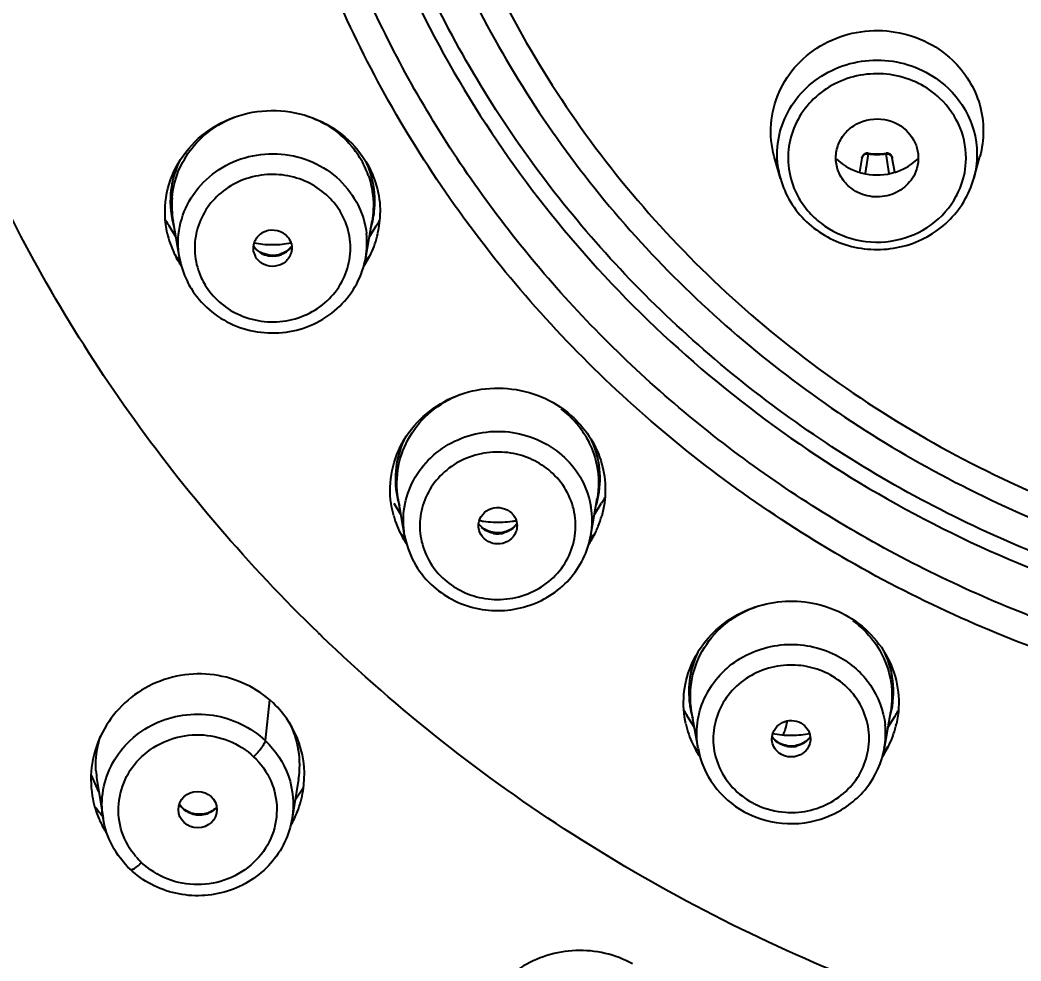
# Model space of a CAD drawing. Header units: millimetres. Extents: x 15137 to 17513, y -10160 to -6800.
# Drawn here: x 16506.32 to 16524.51, y -8288.96 to -8271.87 of the extents above; entities that cross this region are included whole.
import ezdxf

# ---------------------------------------------------------------- set-up
doc = ezdxf.new("R2010")
doc.units = ezdxf.units.MM
doc.styles.add('ARIAL', font='arial.ttf')
doc.dimstyles.get("Standard").update_dxf_attribs({"dimtxt": 15, "dimasz": 15, "dimexe": 0.18, "dimexo": 0.0625, "dimgap": 4, "dimtad": 0, "dimdec": 1, "dimdsep": 46, "dimtxsty": 'ARIAL', "dimcen": 0, "dimclrd": 5, "dimclre": 5, "dimclrt": 5, "dimadec": 0, "dimazin": 0, "dimtfac": 1, "dimtdec": 1, "dimtofl": 0, "dimtmove": 0, "dimatfit": 3, "dimfxl": 1, "dimtolj": 1, "dimtzin": 0, "dimarcsym": 0})

# ---------------------------------------------------------------- blocks, each defined once
blk = doc.blocks.new('*D72')
at = {"color": 5, "lineweight": -2, "transparency": 16777216}
for p, q in [((16473.239, -8277.12), (16473.239, -8173.164)), ((16593.175, -8277.612), (16593.175, -8173.164)), ((16488.239, -8173.344), (16504.502, -8173.344)), ((16578.175, -8173.344), (16561.912, -8173.344))]:
    blk.add_line(p, q, dxfattribs=at)
at = {"color": 5, "transparency": 16777216}
for points in [[(16488.239, -8170.844), (16488.239, -8175.844), (16473.239, -8173.344)], [(16578.175, -8170.844), (16578.175, -8175.844), (16593.175, -8173.344)]]:
    blk.add_solid(points, dxfattribs=at)
at = {"layer": 'Defpoints', "color": 0, "transparency": 16777216}
for p in [(16593.175, -8173.344), (16473.239, -8277.182), (16593.175, -8277.675)]:
    blk.add_point(p, dxfattribs=at)
at = {"color": 5, "transparency": 16777216, "insert": (16533.207, -8173.344), "char_height": 15, "attachment_point": 5, "style": 'ARIAL'}
blk.add_mtext('\\A1;%%C120', dxfattribs=at)

msp = doc.modelspace()

# ---------------------------------------------------------------- linework, layer by layer
at = {"linetype": 'Continuous'}
for p, q in [((16521.73, -8274.296), (16521.674, -8274.651)), ((16521.73, -8274.289), (16521.731, -8274.287)), ((16521.73, -8274.296), (16521.73, -8274.289)), ((16522.113, -8274.656), (16522.056, -8274.296)), ((16522.063, -8274.341), (16522.056, -8274.296)), ((16520.137, -8274.747), (16520.025, -8274.346)), ((16521.617, -8274.373), (16521.572, -8274.631)), ((16522.214, -8274.63), (16522.169, -8274.373)), ((16523.649, -8274.747), (16523.761, -8274.346)), ((16521.674, -8274.651), (16521.673, -8274.657)), ((16521.674, -8274.651), (16521.673, -8274.657)), ((16521.695, -8274.519), (16521.674, -8274.651)), ((16512.733, -8275.373), (16512.715, -8275.514)), ((16509.024, -8275.605), (16509.008, -8275.581)), ((16509.213, -8276.179), (16509.098, -8275.514)), ((16512.6, -8276.179), (16512.715, -8275.514)), ((16509.148, -8275.802), (16509.024, -8275.606)), ((16512.665, -8275.802), (16512.789, -8275.606)), ((16509.226, -8276.304), (16509.213, -8276.283)), ((16513.24, -8280.845), (16513.116, -8280.648)), ((16513.306, -8281.222), (16513.19, -8280.557)), ((16516.692, -8281.222), (16516.807, -8280.557)), ((16516.757, -8280.845), (16516.881, -8280.648)), ((16510.849, -8284.213), (16510.774, -8284.954)), ((16518.639, -8285.091), (16518.523, -8284.426)), ((16522.025, -8285.091), (16522.14, -8284.426)), ((16518.573, -8284.714), (16518.449, -8284.517)), ((16522.09, -8284.714), (16522.214, -8284.517)), ((16507.749, -8285.882), (16507.607, -8285.567)), ((16507.714, -8285.662), (16507.825, -8286.364)), ((16511.375, -8285.656), (16511.263, -8286.363)), ((16511.316, -8286.028), (16511.464, -8285.81))]:
    msp.add_line(p, q, dxfattribs=at)
for points in [[(16521.73, -8274.287), (16521.72, -8274.286), (16521.702, -8274.287), (16521.686, -8274.291), (16521.67, -8274.298), (16521.656, -8274.307), (16521.644, -8274.317), (16521.634, -8274.329), (16521.627, -8274.342), (16521.622, -8274.353), (16521.619, -8274.363), (16521.617, -8274.372)], [(16522.169, -8274.373), (16522.168, -8274.368), (16522.166, -8274.36), (16522.163, -8274.351), (16522.158, -8274.34), (16522.152, -8274.329), (16522.144, -8274.319), (16522.135, -8274.31), (16522.124, -8274.302), (16522.111, -8274.295), (16522.098, -8274.29), (16522.084, -8274.287), (16522.069, -8274.286), (16522.056, -8274.287)]]:
    msp.add_lwpolyline(points, dxfattribs=at)
for centre, radius, start, end in [((16511.026, -8275.264), 1.72, 31.4311, 37.6426), ((16521.893, -8273.098), 1.199, 262.2055, 270.874), ((16521.893, -8273.124), 1.184, 262.0954, 263.8111), ((16521.893, -8273.12), 1.188, 263.8141, 270.6292), ((16521.893, -8273.12), 1.187, 270.6335, 277.8995), ((16521.893, -8273.099), 1.199, 270.8789, 276.1439), ((16521.893, -8273.103), 1.195, 276.1451, 277.7938), ((16511.048, -8275.251), 1.694, 19.4998, 31.4149), ((16511.068, -8275.166), 1.7, 15.4578, 25.4), ((16521.71, -8274.31), 1.633, 189.52, 195.5367), ((16521.886, -8273.605), 1.074, 246.1999, 252.9727), ((16521.892, -8273.587), 1.093, 252.9676, 258.9518), ((16521.897, -8273.597), 1.082, 287.0735, 290.6014), ((16521.899, -8273.603), 1.076, 290.597, 296.99), ((16510.721, -8275.234), 1.647, 175.1732, 189.803), ((16521.782, -8274.347), 1.511, 208.301, 214.3849), ((16521.818, -8274.321), 1.555, 214.3997, 226.5983), ((16511.086, -8275.154), 1.68, 342.9611, 355.0838), ((16511.106, -8275.357), 1.756, 347.2087, 359.7388), ((16510.735, -8274.526), 2.023, 208.4044, 210.9566), ((16510.73, -8274.529), 2.018, 210.9575, 211.4089), ((16511.066, -8274.518), 2.037, 327.7525, 328.985), ((16511.069, -8274.52), 2.034, 328.9848, 331.5609), ((16521.838, -8274.3), 1.584, 226.6246, 232.5478), ((16510.72, -8275.353), 1.77, 192.536, 198.7771), ((16511.08, -8275.917), 1.542, 350.1965, 6.3945), ((16511.068, -8275.149), 1.699, 342.4011, 342.9816), ((16511.084, -8275.352), 1.779, 340.9706, 347.1943), ((16510.752, -8275.343), 1.803, 198.7735, 205.0062), ((16510.906, -8274.17), 1.776, 259.1833, 264.2972), ((16510.906, -8274.155), 1.79, 264.3256, 275.5448), ((16510.908, -8274.168), 1.777, 275.5427, 280.776), ((16511.063, -8275.343), 1.802, 328.6817, 340.9287), ((16510.755, -8275.341), 1.807, 205.002, 211.3995), ((16510.808, -8274.792), 2.145, 218.4066, 222.3493), ((16510.879, -8276.007), 0.323, 195.8623, 211.3453), ((16510.901, -8275.729), 0.424, 238.3687, 242.0962), ((16510.902, -8275.727), 0.426, 242.0944, 245.8188), ((16510.907, -8275.677), 0.462, 275.8661, 289.2262), ((16511.022, -8274.808), 2.122, 319.8358, 321.8001), ((16510.761, -8275.337), 1.814, 212.2158, 213.492), ((16510.907, -8275.669), 0.47, 262.5808, 275.7807), ((16511.03, -8275.324), 1.84, 326.5165, 327.7424), ((16511.036, -8275.327), 1.833, 327.7426, 328.6903), ((16511.019, -8274.805), 2.127, 317.5293, 319.8357), ((16510.796, -8275.997), 1.308, 204.9076, 211.4024), ((16515.062, -8280.356), 1.795, 46.626, 52.6613), ((16515.084, -8280.332), 1.762, 35.0109, 46.6176), ((16515.121, -8280.305), 1.716, 31.0256, 34.9693), ((16515.164, -8280.207), 1.695, 11.0376, 24.5971), ((16515.18, -8280.2), 1.679, 351.8662, 10.9143), ((16515.186, -8280.199), 1.673, 343.3387, 351.7848), ((16514.818, -8280.197), 1.679, 190.9989, 196.9972), ((16515.152, -8279.558), 2.044, 327.7995, 328.9508), ((16515.154, -8279.56), 2.041, 328.9505, 331.491), ((16515.166, -8280.96), 1.548, 350.2431, 9.4989), ((16514.824, -8280.393), 1.782, 195.5998, 201.9198), ((16514.956, -8280.788), 0.38, 216.6182, 226.6469), ((16514.996, -8279.218), 1.769, 259.2003, 261.6681), ((16514.998, -8279.205), 1.783, 261.6768, 267.2841), ((16514.999, -8279.193), 1.794, 267.2806, 272.8913), ((16515, -8279.208), 1.78, 272.8879, 278.4849), ((16515.001, -8279.221), 1.767, 278.4944, 280.8203), ((16515.17, -8280.392), 1.785, 338.0408, 344.2715), ((16514.834, -8280.389), 1.793, 201.9212, 208.1719), ((16514.894, -8279.841), 2.136, 218.3093, 220.5513), ((16514.999, -8280.754), 0.443, 260.1217, 268.294), ((16514.999, -8280.756), 0.441, 268.3266, 284.603), ((16515.109, -8279.845), 2.129, 319.5679, 321.6834), ((16515.159, -8280.387), 1.798, 331.3929, 338.0396), ((16514.855, -8280.377), 1.817, 208.1816, 212.3374), ((16514.898, -8279.839), 2.14, 220.551, 222.3464), ((16514.877, -8280.364), 1.843, 212.3305, 213.6764), ((16515.125, -8280.368), 1.837, 326.4208, 327.7219), ((16515.141, -8280.378), 1.818, 327.7179, 331.3864), ((16515.102, -8279.839), 2.138, 317.5909, 318.9636), ((16515.104, -8279.842), 2.135, 318.9638, 319.5686), ((16514.934, -8281.009), 1.363, 220.2804, 226.5994), ((16520.388, -8284.233), 1.805, 46.2497, 53.8708), ((16532, -8262.082), 29.12, 225.9103, 226.0742), ((16520.153, -8284.065), 1.681, 187.6877, 196.597), ((16520.171, -8283.431), 2.035, 208.4992, 211.0436), ((16520.182, -8283.424), 2.049, 211.0421, 212.2578), ((16520.48, -8283.424), 2.051, 327.802, 328.8955), ((16520.485, -8283.427), 2.045, 328.8948, 331.5552), ((16520.154, -8284.264), 1.779, 192.6143, 198.8391), ((16519.368, -8284.468), 0.904, 341.1644, 351.7381), ((16520.503, -8284.828), 1.544, 350.2081, 6.0973), ((16520.521, -8284.266), 1.767, 341.2611, 347.5192), ((16520.163, -8284.26), 1.789, 198.8393, 205.0098), ((16520.33, -8283.084), 1.773, 259.1648, 264.4923), ((16520.332, -8283.068), 1.789, 264.4906, 270.2063), ((16519.357, -8284.464), 0.915, 335.0827, 341.1567), ((16520.332, -8283.075), 1.782, 270.2038, 275.8544), ((16520.332, -8283.079), 1.778, 275.8642, 280.8407), ((16520.483, -8284.253), 1.807, 328.826, 341.235), ((16520.186, -8284.249), 1.814, 205.0305, 212.2594), ((16520.215, -8283.72), 2.121, 218.2837, 222.4672), ((16520.442, -8283.714), 2.13, 319.8133, 321.6801), ((16520.206, -8284.237), 1.837, 212.2478, 213.4603), ((16520.332, -8284.625), 0.44, 257.8018, 274.1), ((16520.332, -8284.582), 0.468, 260.7203, 279.4099), ((16520.332, -8284.624), 0.442, 274.1542, 282.3044), ((16520.467, -8284.243), 1.826, 326.4721, 327.7437), ((16520.476, -8284.248), 1.815, 327.7439, 328.8231), ((16520.432, -8283.706), 2.143, 317.528, 319.8129), ((16509.35, -8285.406), 1.656, 183.1535, 188.923), ((16509.67, -8285.572), 1.815, 344.4772, 350.6401), ((16509.41, -8285.662), 1.805, 189.4755, 195.6991), ((16509.553, -8285.885), 0.41, 213.5378, 226.5777), ((16509.54, -8285.879), 0.401, 215.1709, 226.6509), ((16509.633, -8285.561), 1.854, 338.4234, 344.4776), ((16520.315, -8284.814), 1.443, 241.3758, 244.9856), ((16509.41, -8285.662), 1.805, 195.7005, 204.227), ((16509.464, -8284.957), 2.144, 214.4844, 219.9321), ((16509.575, -8285.854), 0.449, 243.2194, 259.3761), ((16509.575, -8285.828), 0.463, 248.8099, 255.9549), ((16509.576, -8285.846), 0.457, 259.4073, 267.3833), ((16509.575, -8285.851), 0.452, 267.4039, 283.4811), ((16509.577, -8285.858), 0.445, 283.5324, 291.6268), ((16509.583, -8285.841), 0.45, 283.9625, 291.2322), ((16509.608, -8285.551), 1.881, 330.1109, 338.414), ((16509.395, -8285.669), 1.789, 204.2359, 208.1617), ((16509.669, -8284.925), 2.182, 316.4965, 318.2424), ((16509.405, -8285.663), 1.8, 208.1736, 213.2749), ((16509.552, -8286.105), 1.48, 220.3919, 226.1432)]:
    msp.add_arc(centre, radius, start, end, dxfattribs=at)
msp.add_ellipse((16509.545, -8286.208), major_axis=(0.35, 0.003), ratio=0.945511, dxfattribs=at)
for points, knots in [([(16564.381, -8314.305), (16567.838, -8312.393), (16574.372, -8307.927), (16582.642, -8299.515), (16589.031, -8289.732), (16593.285, -8278.952), (16595.236, -8267.588), (16594.805, -8256.082), (16592.012, -8244.879), (16586.965, -8234.412), (16579.866, -8225.082), (16570.989, -8217.243), (16560.678, -8211.19), (16549.326, -8207.149), (16537.365, -8205.269), (16525.245, -8205.622), (16513.431, -8208.191), (16506.013, -8211.338), (16502.506, -8213.238)], [0, 0, 0, 0, 0.063059, 0.125441, 0.187164, 0.248341, 0.309174, 0.36992, 0.430848, 0.492201, 0.554154, 0.616784, 0.680067, 0.743881, 0.808029, 0.872266, 0.936332, 1, 1, 1, 1]), ([(16511.738, -8282.998), (16510.475, -8281.774), (16508.176, -8279.104), (16505.54, -8274.554), (16503.819, -8269.623), (16503.071, -8264.478), (16503.323, -8259.289), (16504.566, -8254.23), (16506.755, -8249.472), (16508.791, -8246.614), (16509.932, -8245.288)], [0, 0, 0, 0, 0.126732, 0.252256, 0.37682, 0.500802, 0.624663, 0.748884, 0.87389, 1, 1, 1, 1]), ([(16490.158, -8251.407), (16489.65, -8252.986), (16488.825, -8256.206), (16488.192, -8261.145), (16488.171, -8266.121), (16488.96, -8272.713), (16491.477, -8280.74), (16496.759, -8289.411), (16504.008, -8296.685), (16512.829, -8302.17), (16522.734, -8305.58), (16529.718, -8306.35), (16533.207, -8306.35)], [0, 0, 0, 0, 0.061272, 0.122397, 0.183469, 0.244587, 0.367105, 0.490819, 0.6161, 0.742973, 0.87113, 1, 1, 1, 1]), ([(16515.076, -8254.912), (16514.345, -8256.344), (16513.254, -8259.406), (16512.89, -8264.255), (16513.823, -8269.038), (16515.992, -8273.441), (16519.25, -8277.184), (16523.388, -8280.034), (16528.137, -8281.816), (16531.518, -8282.22), (16533.207, -8282.22)], [0, 0, 0, 0, 0.122878, 0.245062, 0.367446, 0.490869, 0.615895, 0.742673, 0.870915, 1, 1, 1, 1]), ([(16531.493, -8320.6), (16527.392, -8320.489), (16521.239, -8319.722), (16513.34, -8317.528), (16505.742, -8314.591), (16496.91, -8309.567), (16489.304, -8302.901), (16484.189, -8296.776), (16479.789, -8290.222), (16475.648, -8281.264), (16473.108, -8269.763), (16473.112, -8261.917), (16473.535, -8258.058)], [0, 0, 0, 0, 0.128621, 0.192791, 0.256745, 0.383633, 0.509158, 0.571464, 0.633428, 0.756283, 0.878292, 1, 1, 1, 1]), ([(16530.083, -8320.168), (16526.073, -8319.969), (16520.07, -8319.093), (16512.382, -8316.802), (16505.001, -8313.8), (16496.437, -8308.756), (16489.077, -8302.147), (16484.132, -8296.106), (16479.879, -8289.657), (16475.878, -8280.868), (16473.419, -8269.607), (16473.414, -8261.928), (16473.816, -8258.149)], [0, 0, 0, 0, 0.128635, 0.19279, 0.256725, 0.383569, 0.509059, 0.571354, 0.633313, 0.75619, 0.878242, 1, 1, 1, 1]), ([(16474.227, -8258.183), (16473.821, -8261.955), (16473.821, -8269.622), (16476.281, -8280.866), (16481.092, -8291.405), (16488.051, -8300.796), (16496.862, -8308.657), (16507.161, -8314.669), (16518.518, -8318.591), (16526.49, -8319.707), (16530.492, -8319.881)], [0, 0, 0, 0, 0.121821, 0.243933, 0.366866, 0.491007, 0.616541, 0.743419, 0.871379, 1, 1, 1, 1]), ([(16474.536, -8258.22), (16474.124, -8261.975), (16474.112, -8269.607), (16476.545, -8280.804), (16481.324, -8291.302), (16488.244, -8300.658), (16497.013, -8308.492), (16507.268, -8314.484), (16518.578, -8318.393), (16526.519, -8319.506), (16530.505, -8319.679)], [0, 0, 0, 0, 0.121789, 0.243869, 0.366776, 0.490906, 0.616444, 0.743343, 0.871338, 1, 1, 1, 1]), ([(16513.268, -8258.128), (16512.865, -8259.559), (16512.403, -8262.53), (16512.801, -8267.018), (16514.023, -8270.586), (16515.486, -8273.215), (16517.267, -8275.684), (16520.037, -8278.38), (16523.36, -8280.396), (16526.252, -8281.552), (16529.275, -8282.393), (16531.637, -8282.649), (16533.207, -8282.649)], [0, 0, 0, 0, 0.122048, 0.243995, 0.366571, 0.428397, 0.490582, 0.615931, 0.742833, 0.806876, 0.871163, 1, 1, 1, 1]), ([(16533.207, -8283.193), (16531.761, -8283.193), (16528.868, -8282.914), (16524.708, -8281.677), (16520.895, -8279.669), (16517.587, -8276.972), (16514.921, -8273.696), (16513.011, -8269.973), (16511.936, -8265.96), (16511.809, -8263.198), (16511.893, -8261.832)], [0, 0, 0, 0, 0.12854, 0.256521, 0.383499, 0.509156, 0.633398, 0.756358, 0.878388, 1, 1, 1, 1]), ([(16533.207, -8284.807), (16531.667, -8284.807), (16528.586, -8284.512), (16524.154, -8283.201), (16520.087, -8281.075), (16516.552, -8278.217), (16513.694, -8274.742), (16511.633, -8270.79), (16510.454, -8266.526), (16510.291, -8263.585), (16510.366, -8262.13)], [0, 0, 0, 0, 0.128519, 0.256488, 0.383463, 0.509128, 0.633388, 0.756365, 0.878402, 1, 1, 1, 1]), ([(16544.92, -8263.185), (16544.92, -8263.909), (16544.768, -8265.365), (16544.094, -8267.458), (16543.002, -8269.387), (16541.534, -8271.075), (16539.746, -8272.458), (16537.031, -8273.829), (16533.207, -8274.547), (16529.382, -8273.829), (16526.668, -8272.458), (16524.88, -8271.075), (16523.412, -8269.387), (16522.319, -8267.458), (16521.646, -8265.365), (16521.494, -8263.909), (16521.494, -8263.185)], [0, 0, 0, 0, 0.060838, 0.121951, 0.183551, 0.24579, 0.308712, 0.37226, 0.499999, 0.627738, 0.691284, 0.754206, 0.816446, 0.878047, 0.939161, 1, 1, 1, 1]), ([(16533.207, -8284.29), (16531.946, -8284.29), (16529.425, -8284.089), (16525.752, -8283.188), (16522.289, -8281.716), (16519.137, -8279.713), (16516.386, -8277.235), (16514.114, -8274.352), (16512.388, -8271.148), (16511.632, -8268.849), (16511.361, -8267.682)], [0, 0, 0, 0, 0.127865, 0.255353, 0.382118, 0.5079, 0.632543, 0.756017, 0.878426, 1, 1, 1, 1]), ([(16513.594, -8271.675), (16514.463, -8273.433), (16516.754, -8276.734), (16521.464, -8280.529), (16527.094, -8282.931), (16531.171, -8283.477), (16533.207, -8283.477)], [0, 0, 0, 0, 0.244863, 0.493582, 0.745767, 1, 1, 1, 1]), ([(16520.025, -8274.347), (16519.972, -8274.156), (16519.932, -8273.752), (16520.081, -8273.161), (16520.423, -8272.648), (16520.918, -8272.268), (16521.515, -8272.058), (16522.15, -8272.04), (16522.759, -8272.213), (16523.109, -8272.45), (16523.259, -8272.591)], [0, 0, 0, 0, 0.121193, 0.242717, 0.36586, 0.491232, 0.618515, 0.746635, 0.874184, 1, 1, 1, 1]), ([(16520.099, -8274.58), (16520.07, -8274.403), (16520.07, -8274.036), (16520.25, -8273.515), (16520.591, -8273.073), (16521.058, -8272.754), (16521.606, -8272.587), (16522.18, -8272.587), (16522.727, -8272.754), (16523.042, -8272.969), (16523.177, -8273.097)], [0, 0, 0, 0, 0.120998, 0.242682, 0.366146, 0.491765, 0.619094, 0.74707, 0.874395, 1, 1, 1, 1]), ([(16523.259, -8272.591), (16523.49, -8272.81), (16523.845, -8273.375), (16523.845, -8274.044), (16523.761, -8274.347)], [0, 0, 0, 0, 0.503735, 1, 1, 1, 1]), ([(16523.036, -8273.289), (16522.921, -8273.181), (16522.654, -8272.995), (16522.191, -8272.844), (16521.702, -8272.829), (16521.229, -8272.951), (16520.815, -8273.2), (16520.496, -8273.555), (16520.303, -8273.985), (16520.27, -8274.296), (16520.278, -8274.449)], [0, 0, 0, 0, 0.125372, 0.25245, 0.380241, 0.507567, 0.633388, 0.75717, 0.879088, 1, 1, 1, 1]), ([(16523.177, -8273.097), (16523.395, -8273.302), (16523.728, -8273.834), (16523.728, -8274.463), (16523.649, -8274.747)], [0, 0, 0, 0, 0.503711, 1, 1, 1, 1]), ([(16523.507, -8274.453), (16523.519, -8274.241), (16523.447, -8273.802), (16523.193, -8273.438), (16523.036, -8273.289)], [0, 0, 0, 0, 0.495973, 1, 1, 1, 1]), ([(16508.992, -8275.738), (16508.946, -8275.526), (16508.931, -8275.08), (16509.157, -8274.449), (16509.598, -8273.932), (16510.198, -8273.594), (16510.883, -8273.471), (16511.57, -8273.578), (16512.178, -8273.902), (16512.485, -8274.244), (16512.6, -8274.434)], [0, 0, 0, 0, 0.121196, 0.243101, 0.367065, 0.493419, 0.621348, 0.749338, 0.875836, 1, 1, 1, 1]), ([(16509.08, -8275.095), (16509.094, -8274.933), (16509.171, -8274.608), (16509.426, -8274.175), (16509.796, -8273.827), (16510.101, -8273.67), (16510.261, -8273.613)], [0, 0, 0, 0, 0.245135, 0.49302, 0.744627, 1, 1, 1, 1]), ([(16511.501, -8273.595), (16511.676, -8273.652), (16512.008, -8273.815), (16512.277, -8274.071), (16512.388, -8274.214)], [0, 0, 0, 0, 0.503694, 1, 1, 1, 1]), ([(16521.209, -8274.66), (16521.173, -8274.586), (16521.13, -8274.424), (16521.157, -8274.174), (16521.272, -8273.948), (16521.523, -8273.715), (16521.964, -8273.605), (16522.301, -8273.753), (16522.423, -8273.869)], [0, 0, 0, 0, 0.12264, 0.244861, 0.368376, 0.494177, 0.747835, 1, 1, 1, 1]), ([(16522.423, -8273.869), (16522.527, -8273.967), (16522.678, -8274.231), (16522.638, -8274.533), (16522.578, -8274.66)], [0, 0, 0, 0, 0.503058, 1, 1, 1, 1]), ([(16509.213, -8276.179), (16509.181, -8275.995), (16509.186, -8275.61), (16509.401, -8275.072), (16509.796, -8274.638), (16510.321, -8274.357), (16510.915, -8274.262), (16511.507, -8274.363), (16512.029, -8274.647), (16512.293, -8274.943), (16512.392, -8275.106)], [0, 0, 0, 0, 0.121125, 0.243149, 0.367284, 0.493737, 0.621658, 0.74956, 0.875933, 1, 1, 1, 1]), ([(16521.617, -8274.372), (16521.622, -8274.349), (16521.652, -8274.303), (16521.706, -8274.293), (16521.73, -8274.296)], [0, 0, 0, 0, 0.49758, 1, 1, 1, 1]), ([(16522.055, -8274.287), (16522.055, -8274.288), (16522.056, -8274.291), (16522.056, -8274.294), (16522.056, -8274.296)], [0, 0, 0, 0, 0.265591, 1, 1, 1, 1]), ([(16522.056, -8274.296), (16522.063, -8274.295), (16522.093, -8274.294), (16522.125, -8274.306), (16522.141, -8274.322)], [0, 0, 0, 0, 0.236791, 1, 1, 1, 1]), ([(16509.212, -8274.432), (16509.19, -8274.478), (16509.111, -8274.664), (16509.066, -8274.865), (16509.053, -8275.016)], [0, 0, 0, 0, 0.251785, 1, 1, 1, 1]), ([(16512.6, -8274.434), (16512.685, -8274.573), (16512.818, -8274.876), (16512.863, -8275.203), (16512.862, -8275.365)], [0, 0, 0, 0, 0.501751, 1, 1, 1, 1]), ([(16520.278, -8274.449), (16520.287, -8274.608), (16520.335, -8274.822), (16520.426, -8275.016), (16520.452, -8275.063)], [0, 0, 0, 0, 0.747837, 1, 1, 1, 1]), ([(16523.332, -8275.068), (16523.357, -8275.02), (16523.449, -8274.827), (16523.498, -8274.613), (16523.507, -8274.453)], [0, 0, 0, 0, 0.252036, 1, 1, 1, 1]), ([(16511.544, -8274.813), (16511.414, -8274.752), (16511.135, -8274.666), (16510.698, -8274.664), (16510.28, -8274.785), (16509.919, -8275.02), (16509.649, -8275.348), (16509.497, -8275.739), (16509.476, -8276.156), (16509.553, -8276.424), (16509.61, -8276.548)], [0, 0, 0, 0, 0.12777, 0.256202, 0.384022, 0.510212, 0.634296, 0.756573, 0.877985, 1, 1, 1, 1]), ([(16522.578, -8274.66), (16522.528, -8274.765), (16522.371, -8274.953), (16522.032, -8275.095), (16521.665, -8275.075), (16521.449, -8274.953), (16521.363, -8274.872)], [0, 0, 0, 0, 0.245111, 0.496423, 0.749934, 1, 1, 1, 1]), ([(16512.133, -8275.34), (16512.064, -8275.227), (16511.89, -8275.02), (16511.665, -8274.871), (16511.544, -8274.813)], [0, 0, 0, 0, 0.496013, 1, 1, 1, 1]), ([(16512.645, -8274.685), (16512.664, -8274.74), (16512.73, -8274.963), (16512.748, -8275.2), (16512.733, -8275.373)], [0, 0, 0, 0, 0.25138, 1, 1, 1, 1]), ([(16520.137, -8274.747), (16520.178, -8274.895), (16520.302, -8275.182), (16520.5, -8275.425), (16520.612, -8275.531)], [0, 0, 0, 0, 0.497489, 1, 1, 1, 1]), ([(16520.612, -8275.531), (16520.837, -8275.744), (16521.413, -8276.056), (16522.383, -8276.051), (16523.231, -8275.592), (16523.568, -8275.039), (16523.649, -8274.747)], [0, 0, 0, 0, 0.25073, 0.504141, 0.754799, 1, 1, 1, 1]), ([(16512.392, -8275.106), (16512.422, -8275.155), (16512.53, -8275.354), (16512.594, -8275.577), (16512.613, -8275.745)], [0, 0, 0, 0, 0.251657, 1, 1, 1, 1]), ([(16520.874, -8275.557), (16521.061, -8275.701), (16521.506, -8275.907), (16522.234, -8275.916), (16522.9, -8275.631), (16523.222, -8275.27), (16523.332, -8275.068)], [0, 0, 0, 0, 0.250688, 0.503906, 0.754796, 1, 1, 1, 1]), ([(16510.27, -8277.205), (16510.405, -8277.27), (16510.698, -8277.357), (16511.154, -8277.351), (16511.586, -8277.21), (16511.951, -8276.948), (16512.211, -8276.588), (16512.337, -8276.169), (16512.317, -8275.733), (16512.208, -8275.462), (16512.133, -8275.34)], [0, 0, 0, 0, 0.127908, 0.256433, 0.384222, 0.510198, 0.633971, 0.756028, 0.877566, 1, 1, 1, 1]), ([(16510.559, -8275.972), (16510.567, -8275.904), (16510.633, -8275.768), (16510.832, -8275.664), (16511.056, -8275.686), (16511.173, -8275.784), (16511.21, -8275.844)], [0, 0, 0, 0, 0.243721, 0.495648, 0.75071, 1, 1, 1, 1]), ([(16510.846, -8276.135), (16510.788, -8276.127), (16510.678, -8276.092), (16510.591, -8276.016), (16510.559, -8275.973)], [0, 0, 0, 0, 0.522362, 1, 1, 1, 1]), ([(16511.245, -8276.093), (16511.228, -8276.156), (16511.15, -8276.275), (16510.955, -8276.356), (16510.746, -8276.326), (16510.638, -8276.231), (16510.603, -8276.175)], [0, 0, 0, 0, 0.244723, 0.497099, 0.751459, 1, 1, 1, 1]), ([(16511.014, -8276.14), (16511.039, -8276.134), (16511.131, -8276.102), (16511.213, -8276.037), (16511.255, -8275.977)], [0, 0, 0, 0, 0.255172, 1, 1, 1, 1]), ([(16511.254, -8275.973), (16511.243, -8275.988), (16511.19, -8276.049), (16511.117, -8276.093), (16511.059, -8276.113)], [0, 0, 0, 0, 0.236923, 1, 1, 1, 1]), ([(16509.213, -8276.179), (16509.239, -8276.327), (16509.302, -8276.52), (16509.398, -8276.695), (16509.424, -8276.738)], [0, 0, 0, 0, 0.748596, 1, 1, 1, 1]), ([(16509.424, -8276.738), (16509.513, -8276.883), (16509.739, -8277.148), (16510.182, -8277.426), (16510.691, -8277.563), (16511.219, -8277.549), (16511.719, -8277.385), (16512.145, -8277.083), (16512.458, -8276.671), (16512.571, -8276.345), (16512.6, -8276.179)], [0, 0, 0, 0, 0.123929, 0.249262, 0.375673, 0.502436, 0.628693, 0.753776, 0.87745, 1, 1, 1, 1]), ([(16509.68, -8276.679), (16509.749, -8276.792), (16509.923, -8276.999), (16510.148, -8277.148), (16510.27, -8277.205)], [0, 0, 0, 0, 0.496013, 1, 1, 1, 1]), ([(16513.108, -8280.872), (16513.054, -8280.679), (16513.012, -8280.27), (16513.163, -8279.672), (16513.509, -8279.152), (16514.011, -8278.767), (16514.615, -8278.554), (16515.259, -8278.535), (16515.876, -8278.711), (16516.23, -8278.95), (16516.382, -8279.093)], [0, 0, 0, 0, 0.121187, 0.242703, 0.365848, 0.491224, 0.618505, 0.746623, 0.874182, 1, 1, 1, 1]), ([(16513.19, -8280.557), (16513.157, -8280.366), (16513.16, -8279.967), (16513.374, -8279.407), (16513.77, -8278.947), (16514.124, -8278.742), (16514.312, -8278.67)], [0, 0, 0, 0, 0.245645, 0.492829, 0.744106, 1, 1, 1, 1]), ([(16516.382, -8279.093), (16516.617, -8279.315), (16516.976, -8279.889), (16516.975, -8280.569), (16516.889, -8280.876)], [0, 0, 0, 0, 0.503727, 1, 1, 1, 1]), ([(16513.306, -8281.222), (16513.277, -8281.055), (16513.275, -8280.707), (16513.443, -8280.213), (16513.765, -8279.794), (16514.206, -8279.491), (16514.724, -8279.331), (16515.268, -8279.33), (16515.786, -8279.488), (16516.084, -8279.692), (16516.212, -8279.812)], [0, 0, 0, 0, 0.121004, 0.242678, 0.366118, 0.491716, 0.619041, 0.747027, 0.874376, 1, 1, 1, 1]), ([(16513.297, -8279.491), (16513.223, -8279.649), (16513.124, -8279.991), (16513.136, -8280.346), (16513.169, -8280.517)], [0, 0, 0, 0, 0.501049, 1, 1, 1, 1]), ([(16516.592, -8279.42), (16516.617, -8279.462), (16516.71, -8279.633), (16516.773, -8279.821), (16516.801, -8279.964)], [0, 0, 0, 0, 0.251701, 1, 1, 1, 1]), ([(16515.287, -8279.741), (16515.145, -8279.713), (16514.853, -8279.699), (16514.43, -8279.802), (16514.059, -8280.022), (16513.774, -8280.338), (16513.603, -8280.722), (16513.563, -8281.138), (16513.658, -8281.545), (16513.805, -8281.784), (16513.894, -8281.89)], [0, 0, 0, 0, 0.12888, 0.257357, 0.3843, 0.509157, 0.632103, 0.754039, 0.87622, 1, 1, 1, 1]), ([(16516, -8280.105), (16515.903, -8280.013), (16515.679, -8279.856), (16515.42, -8279.767), (16515.287, -8279.741)], [0, 0, 0, 0, 0.496747, 1, 1, 1, 1]), ([(16516.212, -8279.812), (16516.337, -8279.931), (16516.551, -8280.207), (16516.665, -8280.537), (16516.693, -8280.704)], [0, 0, 0, 0, 0.503608, 1, 1, 1, 1]), ([(16514.711, -8282.363), (16514.858, -8282.392), (16515.164, -8282.405), (16515.604, -8282.288), (16515.984, -8282.046), (16516.265, -8281.702), (16516.417, -8281.29), (16516.424, -8280.854), (16516.285, -8280.438), (16516.106, -8280.205), (16516, -8280.105)], [0, 0, 0, 0, 0.1289, 0.257304, 0.384042, 0.508577, 0.631237, 0.753121, 0.875659, 1, 1, 1, 1]), ([(16514.651, -8281.015), (16514.658, -8280.954), (16514.712, -8280.832), (16514.879, -8280.723), (16515.079, -8280.712), (16515.2, -8280.774), (16515.246, -8280.818)], [0, 0, 0, 0, 0.243039, 0.49336, 0.74818, 1, 1, 1, 1]), ([(16515.246, -8280.818), (16515.26, -8280.831), (16515.31, -8280.886), (16515.34, -8280.96), (16515.347, -8281.015)], [0, 0, 0, 0, 0.253929, 1, 1, 1, 1]), ([(16515.346, -8281.015), (16515.339, -8281.025), (16515.306, -8281.066), (16515.264, -8281.099), (16515.23, -8281.119)], [0, 0, 0, 0, 0.240355, 1, 1, 1, 1]), ([(16513.306, -8281.222), (16513.335, -8281.391), (16513.45, -8281.723), (16513.665, -8282), (16513.791, -8282.119)], [0, 0, 0, 0, 0.497643, 1, 1, 1, 1]), ([(16513.791, -8282.119), (16513.903, -8282.224), (16514.157, -8282.406), (16514.597, -8282.569), (16515.066, -8282.612), (16515.529, -8282.534), (16515.955, -8282.34), (16516.312, -8282.042), (16516.571, -8281.661), (16516.666, -8281.37), (16516.692, -8281.222)], [0, 0, 0, 0, 0.124906, 0.250943, 0.377508, 0.503991, 0.629729, 0.754287, 0.877642, 1, 1, 1, 1]), ([(16514.952, -8281.179), (16514.927, -8281.177), (16514.834, -8281.16), (16514.746, -8281.113), (16514.695, -8281.065)], [0, 0, 0, 0, 0.262419, 1, 1, 1, 1]), ([(16514.923, -8281.19), (16514.902, -8281.186), (16514.822, -8281.166), (16514.748, -8281.123), (16514.704, -8281.081)], [0, 0, 0, 0, 0.253802, 1, 1, 1, 1]), ([(16515.337, -8281.136), (16515.321, -8281.192), (16515.256, -8281.298), (16515.093, -8281.386), (16514.906, -8281.387), (16514.795, -8281.327), (16514.751, -8281.286)], [0, 0, 0, 0, 0.2439, 0.494739, 0.748956, 1, 1, 1, 1]), ([(16513.997, -8281.999), (16514.095, -8282.091), (16514.319, -8282.248), (16514.578, -8282.337), (16514.711, -8282.363)], [0, 0, 0, 0, 0.496747, 1, 1, 1, 1]), ([(16518.418, -8284.652), (16518.38, -8284.479), (16518.355, -8284.12), (16518.482, -8283.594), (16518.762, -8283.124), (16519.171, -8282.75), (16519.673, -8282.502), (16520.229, -8282.398), (16520.793, -8282.446), (16521.147, -8282.579), (16521.31, -8282.668)], [0, 0, 0, 0, 0.121156, 0.242637, 0.365478, 0.490242, 0.616875, 0.744723, 0.872821, 1, 1, 1, 1]), ([(16518.523, -8284.426), (16518.489, -8284.229), (16518.494, -8283.817), (16518.725, -8283.242), (16519.147, -8282.778), (16519.52, -8282.58), (16519.718, -8282.513)], [0, 0, 0, 0, 0.245366, 0.492493, 0.743892, 1, 1, 1, 1]), ([(16521.31, -8282.668), (16521.484, -8282.764), (16521.805, -8283.007), (16522.145, -8283.499), (16522.309, -8284.067), (16522.288, -8284.46), (16522.246, -8284.648)], [0, 0, 0, 0, 0.255194, 0.506015, 0.753483, 1, 1, 1, 1]), ([(16521.636, -8282.929), (16521.672, -8282.963), (16521.809, -8283.105), (16521.921, -8283.271), (16521.987, -8283.403)], [0, 0, 0, 0, 0.252133, 1, 1, 1, 1]), ([(16533.207, -8291.55), (16532.71, -8291.55), (16531.717, -8291.524), (16530.231, -8291.419), (16528.752, -8291.249), (16526.796, -8290.924), (16524.388, -8290.345), (16520.66, -8289.069), (16516.281, -8286.831), (16513.195, -8284.401), (16511.798, -8283.056)], [0, 0, 0, 0, 0.063166, 0.12633, 0.189451, 0.252524, 0.378435, 0.50397, 0.753232, 1, 1, 1, 1]), ([(16518.639, -8285.091), (16518.613, -8284.941), (16518.605, -8284.631), (16518.733, -8284.183), (16518.987, -8283.787), (16519.466, -8283.37), (16520.259, -8283.12), (16520.911, -8283.272), (16521.19, -8283.424)], [0, 0, 0, 0, 0.121632, 0.243733, 0.367262, 0.492708, 0.74605, 1, 1, 1, 1]), ([(16518.637, -8283.345), (16518.567, -8283.49), (16518.469, -8283.803), (16518.465, -8284.131), (16518.487, -8284.29)], [0, 0, 0, 0, 0.501149, 1, 1, 1, 1]), ([(16521.987, -8283.403), (16522.066, -8283.559), (16522.174, -8283.898), (16522.17, -8284.254), (16522.14, -8284.426)], [0, 0, 0, 0, 0.501186, 1, 1, 1, 1]), ([(16522.119, -8284.554), (16522.179, -8284.358), (16522.226, -8283.94), (16522.116, -8283.533), (16522.028, -8283.348)], [0, 0, 0, 0, 0.499155, 1, 1, 1, 1]), ([(16520.251, -8283.584), (16520.101, -8283.592), (16519.804, -8283.654), (16519.41, -8283.874), (16519.108, -8284.202), (16518.93, -8284.604), (16518.896, -8285.04), (16519.01, -8285.463), (16519.258, -8285.829), (16519.494, -8286.01), (16519.624, -8286.081)], [0, 0, 0, 0, 0.128863, 0.256235, 0.381434, 0.504628, 0.626801, 0.749369, 0.87358, 1, 1, 1, 1]), ([(16521.04, -8283.761), (16520.921, -8283.696), (16520.662, -8283.599), (16520.387, -8283.577), (16520.251, -8283.584)], [0, 0, 0, 0, 0.498281, 1, 1, 1, 1]), ([(16521.19, -8283.424), (16521.419, -8283.549), (16521.822, -8283.905), (16522.011, -8284.411), (16522.039, -8284.664)], [0, 0, 0, 0, 0.505976, 1, 1, 1, 1]), ([(16510.917, -8284.271), (16510.772, -8284.134), (16510.434, -8283.904), (16509.846, -8283.73), (16509.229, -8283.741), (16508.644, -8283.936), (16508.147, -8284.297), (16507.786, -8284.789), (16507.596, -8285.363), (16507.597, -8285.765), (16507.63, -8285.959)], [0, 0, 0, 0, 0.124215, 0.249996, 0.376622, 0.503228, 0.629109, 0.753848, 0.877377, 1, 1, 1, 1]), ([(16520.412, -8286.258), (16520.562, -8286.25), (16520.86, -8286.188), (16521.254, -8285.968), (16521.555, -8285.64), (16521.733, -8285.238), (16521.767, -8284.802), (16521.654, -8284.379), (16521.406, -8284.013), (16521.169, -8283.832), (16521.04, -8283.761)], [0, 0, 0, 0, 0.128863, 0.256235, 0.381434, 0.504628, 0.626801, 0.749369, 0.87358, 1, 1, 1, 1]), ([(16511.461, -8285.867), (16511.508, -8285.582), (16511.46, -8284.977), (16511.128, -8284.47), (16510.917, -8284.271)], [0, 0, 0, 0, 0.498274, 1, 1, 1, 1]), ([(16507.825, -8286.362), (16507.798, -8286.193), (16507.801, -8285.843), (16507.976, -8285.347), (16508.304, -8284.927), (16508.751, -8284.624), (16509.274, -8284.466), (16509.823, -8284.467), (16510.344, -8284.627), (16510.645, -8284.832), (16510.774, -8284.954)], [0, 0, 0, 0, 0.120997, 0.242699, 0.366181, 0.491803, 0.619124, 0.747093, 0.874411, 1, 1, 1, 1]), ([(16511.205, -8284.622), (16511.287, -8284.78), (16511.4, -8285.123), (16511.401, -8285.484), (16511.373, -8285.658)], [0, 0, 0, 0, 0.502349, 1, 1, 1, 1]), ([(16519.984, -8284.885), (16519.99, -8284.831), (16520.033, -8284.723), (16520.169, -8284.613), (16520.341, -8284.576), (16520.457, -8284.607), (16520.507, -8284.634)], [0, 0, 0, 0, 0.242725, 0.491706, 0.745942, 1, 1, 1, 1]), ([(16520.507, -8284.634), (16520.553, -8284.66), (16520.634, -8284.731), (16520.673, -8284.833), (16520.679, -8284.884)], [0, 0, 0, 0, 0.506033, 1, 1, 1, 1]), ([(16508.424, -8287.064), (16508.312, -8286.932), (16508.136, -8286.624), (16508.075, -8286.098), (16508.225, -8285.588), (16508.563, -8285.17), (16509.038, -8284.901), (16509.583, -8284.817), (16510.122, -8284.926), (16510.432, -8285.125), (16510.562, -8285.246)], [0, 0, 0, 0, 0.123077, 0.244624, 0.366587, 0.490646, 0.617274, 0.745543, 0.873691, 1, 1, 1, 1]), ([(16507.697, -8285.498), (16507.688, -8285.34), (16507.707, -8285.127), (16507.763, -8284.924), (16507.78, -8284.874)], [0, 0, 0, 0, 0.747927, 1, 1, 1, 1]), ([(16510.774, -8284.954), (16510.772, -8284.973), (16510.751, -8285.018), (16510.685, -8285.119), (16510.615, -8285.196), (16510.562, -8285.247)], [0, 0, 0, 0, 0.156651, 0.396255, 1, 1, 1, 1]), ([(16510.774, -8284.954), (16510.961, -8285.131), (16511.256, -8285.576), (16511.303, -8286.109), (16511.263, -8286.36)], [0, 0, 0, 0, 0.503921, 1, 1, 1, 1]), ([(16520.114, -8284.996), (16520.101, -8284.989), (16520.052, -8284.959), (16520.01, -8284.919), (16519.985, -8284.885)], [0, 0, 0, 0, 0.261466, 1, 1, 1, 1]), ([(16520.157, -8285.208), (16520.118, -8285.186), (16520.047, -8285.129), (16520.005, -8285.048), (16519.993, -8285.005)], [0, 0, 0, 0, 0.505097, 1, 1, 1, 1]), ([(16520.256, -8285.045), (16520.219, -8285.038), (16520.17, -8285.024), (16520.124, -8285.002), (16520.114, -8284.996)], [0, 0, 0, 0, 0.755848, 1, 1, 1, 1]), ([(16520.67, -8285.005), (16520.657, -8285.054), (16520.604, -8285.148), (16520.47, -8285.238), (16520.309, -8285.263), (16520.203, -8285.233), (16520.157, -8285.208)], [0, 0, 0, 0, 0.243452, 0.492962, 0.746815, 1, 1, 1, 1]), ([(16520.666, -8284.902), (16520.651, -8284.92), (16520.58, -8284.99), (16520.483, -8285.032), (16520.408, -8285.044)], [0, 0, 0, 0, 0.236295, 1, 1, 1, 1]), ([(16520.676, -8284.894), (16520.632, -8284.954), (16520.547, -8285.02), (16520.451, -8285.05), (16520.426, -8285.055)], [0, 0, 0, 0, 0.744723, 1, 1, 1, 1]), ([(16518.639, -8285.091), (16518.68, -8285.33), (16518.88, -8285.798), (16519.264, -8286.128), (16519.48, -8286.246)], [0, 0, 0, 0, 0.496197, 1, 1, 1, 1]), ([(16519.48, -8286.246), (16519.718, -8286.376), (16520.264, -8286.525), (16521.088, -8286.365), (16521.75, -8285.859), (16521.98, -8285.351), (16522.025, -8285.091)], [0, 0, 0, 0, 0.25251, 0.505307, 0.754719, 1, 1, 1, 1]), ([(16510.562, -8285.246), (16510.692, -8285.371), (16510.907, -8285.67), (16511.02, -8286.209), (16510.906, -8286.747), (16510.583, -8287.2), (16510.105, -8287.5), (16509.544, -8287.604), (16508.983, -8287.502), (16508.661, -8287.297), (16508.526, -8287.172)], [0, 0, 0, 0, 0.12368, 0.245425, 0.367165, 0.49084, 0.617193, 0.745401, 0.873627, 1, 1, 1, 1]), ([(16519.705, -8286.122), (16519.869, -8286.198), (16520.11, -8286.26), (16520.352, -8286.261), (16520.412, -8286.258)], [0, 0, 0, 0, 0.748355, 1, 1, 1, 1]), ([(16509.408, -8286.26), (16509.394, -8286.255), (16509.343, -8286.232), (16509.295, -8286.199), (16509.265, -8286.17)], [0, 0, 0, 0, 0.256613, 1, 1, 1, 1]), ([(16509.892, -8286.165), (16509.882, -8286.175), (16509.839, -8286.215), (16509.787, -8286.245), (16509.746, -8286.261)], [0, 0, 0, 0, 0.243082, 1, 1, 1, 1]), ([(16508.32, -8287.292), (16508.19, -8287.169), (16507.969, -8286.882), (16507.853, -8286.539), (16507.825, -8286.364)], [0, 0, 0, 0, 0.502398, 1, 1, 1, 1]), ([(16511.263, -8286.363), (16511.238, -8286.514), (16511.145, -8286.812), (16510.884, -8287.202), (16510.524, -8287.508), (16510.091, -8287.71), (16509.619, -8287.791), (16509.141, -8287.749), (16508.693, -8287.584), (16508.433, -8287.4), (16508.32, -8287.292)], [0, 0, 0, 0, 0.122348, 0.245643, 0.37019, 0.495921, 0.622419, 0.749011, 0.875075, 1, 1, 1, 1]), ([(16508.32, -8287.292), (16508.327, -8287.299), (16508.358, -8287.296), (16508.428, -8287.258), (16508.486, -8287.21), (16508.526, -8287.172)], [0, 0, 0, 0, 0.113496, 0.32318, 1, 1, 1, 1]), ([(16517.445, -8289.007), (16517.137, -8288.839), (16516.414, -8288.669), (16515.533, -8288.947), (16514.994, -8289.41), (16514.7, -8289.852), (16514.539, -8290.355), (16514.529, -8290.706), (16514.548, -8290.878)], [0, 0, 0, 0, 0.250738, 0.502128, 0.627863, 0.752633, 0.876572, 1, 1, 1, 1])]:
    msp.add_open_spline(points, degree=3, knots=knots, dxfattribs=at)
for points in [[(16521.157, -8274.391), (16521.243, -8274.473), (16521.344, -8274.54), (16521.453, -8274.587)], [(16522.141, -8274.322), (16522.155, -8274.335), (16522.165, -8274.354), (16522.169, -8274.373)], [(16522.387, -8274.562), (16522.481, -8274.514), (16522.569, -8274.451), (16522.644, -8274.378)], [(16521.363, -8274.872), (16521.299, -8274.812), (16521.246, -8274.739), (16521.209, -8274.66)], [(16521.682, -8274.659), (16521.857, -8274.693), (16522.045, -8274.684), (16522.215, -8274.632)], [(16512.76, -8275.298), (16512.777, -8275.103), (16512.758, -8274.902), (16512.706, -8274.713)], [(16509.053, -8275.016), (16509.035, -8275.227), (16509.058, -8275.444), (16509.12, -8275.646)], [(16511.21, -8275.844), (16511.233, -8275.883), (16511.249, -8275.927), (16511.254, -8275.972)], [(16510.569, -8276.095), (16510.557, -8276.056), (16510.554, -8276.013), (16510.559, -8275.972)], [(16510.559, -8275.977), (16510.59, -8276.022), (16510.632, -8276.061), (16510.679, -8276.09)], [(16510.728, -8276.116), (16510.815, -8276.155), (16510.921, -8276.164), (16511.014, -8276.14)], [(16511.254, -8275.972), (16511.259, -8276.012), (16511.256, -8276.054), (16511.245, -8276.093)], [(16516.801, -8279.964), (16516.839, -8280.158), (16516.841, -8280.362), (16516.807, -8280.557)], [(16514.66, -8281.135), (16514.649, -8281.097), (16514.646, -8281.055), (16514.651, -8281.015)], [(16515.346, -8281.02), (16515.326, -8281.049), (16515.3, -8281.076), (16515.272, -8281.099)], [(16515.347, -8281.015), (16515.351, -8281.055), (16515.348, -8281.097), (16515.337, -8281.136)], [(16514.751, -8281.286), (16514.709, -8281.246), (16514.676, -8281.192), (16514.66, -8281.135)], [(16515.125, -8281.164), (16515.069, -8281.18), (16515.009, -8281.185), (16514.952, -8281.179)], [(16515.272, -8281.099), (16515.225, -8281.138), (16515.169, -8281.167), (16515.11, -8281.182)], [(16515.23, -8281.119), (16515.197, -8281.139), (16515.161, -8281.154), (16515.125, -8281.164)], [(16519.993, -8285.005), (16519.983, -8284.967), (16519.979, -8284.925), (16519.984, -8284.885)], [(16520.123, -8285.013), (16520.07, -8284.984), (16520.023, -8284.942), (16519.987, -8284.894)], [(16520.239, -8285.056), (16520.199, -8285.047), (16520.159, -8285.032), (16520.123, -8285.013)], [(16520.679, -8284.884), (16520.684, -8284.924), (16520.681, -8284.966), (16520.67, -8285.005)], [(16509.372, -8286.255), (16509.335, -8286.236), (16509.301, -8286.212), (16509.27, -8286.183)], [(16509.691, -8286.278), (16509.618, -8286.296), (16509.537, -8286.296), (16509.463, -8286.277)], [(16509.892, -8286.169), (16509.85, -8286.214), (16509.797, -8286.249), (16509.741, -8286.272)]]:
    msp.add_open_spline(points, degree=3, dxfattribs=at)

# ---------------------------------------------------------------- dimensions: what is measured, and where the dimension line sits
dim = msp.add_linear_dim(base=(16593.175, -8173.344), p1=(16473.239, -8277.182), p2=(16593.175, -8277.675), dimstyle='Standard', override={"dimdec": 0, "dimpost": '%%C<>', "dimtfillclr": 7})
dim.commit()
dim.dimension.update_dxf_attribs({"geometry": '*D72', "text_midpoint": (16533.207, -8173.344)})

doc.saveas('drawing.dxf')
